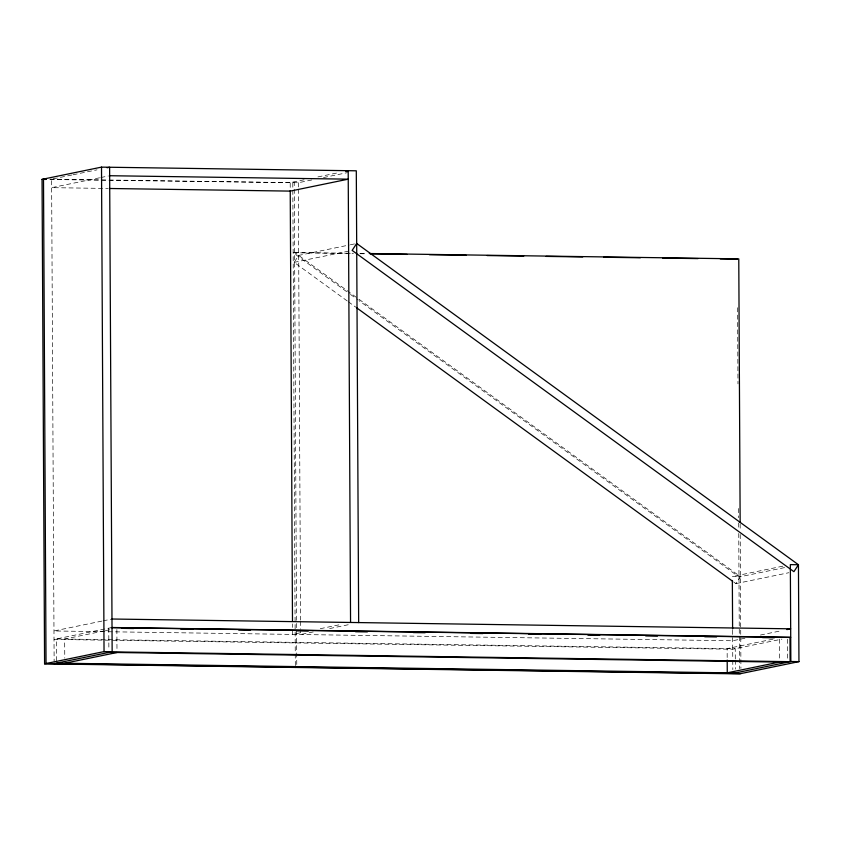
<?xml version="1.0" encoding="UTF-8"?>
<svg xmlns="http://www.w3.org/2000/svg" width="841" height="841" viewBox="0 0 841 841"><rect width="100%" height="100%" fill="white"/><g stroke="black" fill="none" stroke-linecap="round" stroke-linejoin="round"><path stroke-width="0.63" stroke-dasharray="4.21 3.15" d="M347.238 300.962L294.14 262.35L298.681 255.412L349.12 245.036M733.773 582.067L735.896 583.612L740.437 576.684L294.613 252.458L293.162 252.752L349.425 293.667M71.779 175.023L51.606 179.175L54.139 662.382M73.041 174.77L96.999 169.84M99.574 177.798L51.648 187.659L108.016 188.468M100.825 177.535L108.394 175.979M304.064 179.774L290.198 182.623L290.24 191.107M317.93 176.915L339.375 172.5M109.004 180.331L294.245 182.686L294.276 187.932M109.141 180.016L298.303 182.739L312.169 179.89M323.522 177.556L347.48 172.615M350.382 244.773L355.428 243.732M294.14 262.35L350.886 250.671M101.887 621.1L53.971 630.96L732.669 640.758L745.273 638.161M103.149 620.837L110.718 619.281M112.021 627.502L54.013 639.433L732.711 649.231L781.888 639.118M104.137 630.908L64.662 639.034L64.768 658.156M105.409 630.645L110.497 629.594M300.121 632.842L292.563 634.398L292.5 623.896M320.295 628.69L340.479 624.537M313.272 631.927L300.668 634.524L300.647 630.582M329.672 628.553L349.845 624.4M782.771 566.182L732.332 576.569L740.437 576.684M784.569 567.601L738.987 576.979L358.97 300.615M735.896 583.612L788.858 572.71M760.411 635.05L781.846 630.634M772.984 639.16L727.139 648.6L727.192 658.797M50.061 179.154L107.974 179.995M49.924 179.48L107.69 180.31M294.613 252.458L352.263 253.288M360.127 253.404L366.676 253.498M293.162 252.752L353.43 253.625M359.98 253.719L366.529 253.814M350.487 294.445L357.909 299.848M348.3 301.73L355.732 307.133M787.46 639.244L787.565 659.638M779.355 639.128L779.47 660.805M740.164 523.964L740.185 529.22M740.217 534.466L740.921 668.343M737.578 307.722L737.977 383.843M738.629 508.521L738.682 517.699M738.703 522.955L738.734 528.201M738.755 533.457L739.47 668.637M735.297 658.913L735.244 648.716L56.557 638.918L56.683 663.139M735.307 660.185L735.36 669.11M732.616 630.245L732.763 659.439M732.774 660.364L732.816 669.636M298.303 182.739L298.324 187.995M298.334 189.309L300.594 620.069M300.594 621.383L300.636 629.268M294.276 189.246L296.778 667.165M292.794 182.981L295.328 667.46M116.878 629.562L116.983 651.239M108.762 628.164L108.878 649.841"/><path stroke-width="1.26" d="M732.837 673.462L790.845 661.52L790.34 564.626L798.445 564.742L793.904 571.67L352.148 250.408L356.689 243.48L798.445 564.742L798.95 661.636L739.491 673.872L44.584 663.843L42.05 179.364L101.509 167.128L356.3 170.807L358.665 622.582M107.091 167.758L109.614 167.243L112.147 651.722L54.139 663.665M345.672 171.207L348.195 170.691L350.56 622.466M44.584 663.843L104.042 651.607L112.147 651.722M64.789 663.255L116.994 652.511M295.328 667.46L296.778 667.165M786.892 629.594L790.677 628.816L111.979 619.018M779.47 662.077L727.265 672.821L727.202 660.069M109.656 175.716L348.237 179.165L290.24 191.107L109.33 188.489M46.129 179.101L43.501 179.059L46.034 663.538L740.942 673.578M42.05 179.364L45.992 179.417M369.294 253.53L738.776 258.87L740.154 522.65M370.46 253.866L407.149 254.403M429.425 254.718L466.114 255.254M487.076 255.559L523.754 256.084M546.03 256.4L582.718 256.936M603.68 257.241L640.369 257.767M662.645 258.092L698.019 258.597M720.295 258.923L737.326 259.165M112.021 627.502L790.719 637.299M111.296 627.649L789.993 637.446L790.12 661.667L111.422 651.87M121.892 628.353L133.698 628.532M180.962 629.215L192.778 629.383M238.718 630.046L250.534 630.214M296.484 630.876L308.3 631.055M355.554 631.728L367.37 631.906M413.32 632.569L425.136 632.737M471.076 633.399L482.892 633.567M528.842 634.23L540.658 634.408M587.912 635.092L599.728 635.26M645.678 635.922L657.494 636.09M704.747 636.774L716.564 636.942M762.514 637.604L774.33 637.783M790.845 661.52L798.95 661.636M108.888 652.395L787.575 662.193M56.683 663.139L735.37 672.937M356.794 307.911L732.711 581.299M732.353 580.49L732.606 628.942M290.229 190.508L292.489 621.268M101.509 167.128L104.042 651.607"/></g></svg>
